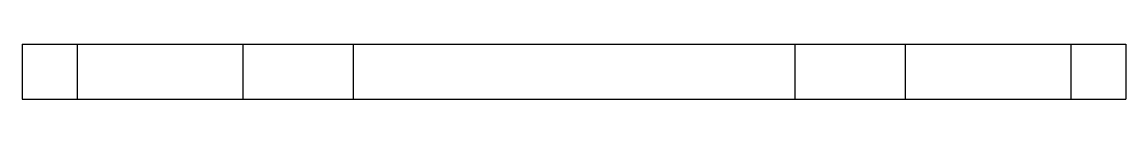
# Paper-space layout '_Front' of a CAD drawing. Header units: centimetres. Extents: x -5 to 5, y 0 to 0.5.
import ezdxf

# ---------------------------------------------------------------- set-up
doc = ezdxf.new("R2010")
doc.units = ezdxf.units.CM

psp = doc.layouts.new('_Front')

# ---------------------------------------------------------------- linework, layer by layer
at = {"color": 7, "linetype": 'Continuous', "lineweight": 25}
for p, q in [((-5, 0.5), (5, 0.5)), ((-5, 0.5), (-5, 0)), ((-4.5, 0.5), (-4.5, 0)), ((-3, 0.5), (-3, 0)), ((-2, 0.5), (-2, 0)), ((2, 0.5), (2, 0)), ((3, 0.5), (3, 0)), ((4.5, 0.5), (4.5, 0)), ((5, 0.5), (5, 0)), ((-5, 0), (5, 0))]:
    psp.add_line(p, q, dxfattribs=at)

doc.saveas('drawing.dxf')
